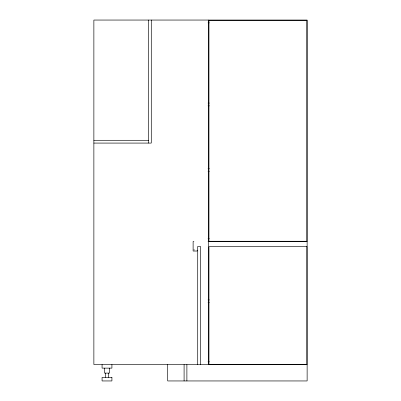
<?xml version="1.0" encoding="UTF-8"?>
<svg xmlns="http://www.w3.org/2000/svg" width="401" height="401" viewBox="0 0 401 401"><rect width="100%" height="100%" fill="white"/><g stroke="black" fill="none" stroke-linecap="round" stroke-linejoin="round"><path stroke-width="0.6" d="M208.039 22.837L209.292 22.837M208.039 103.057L209.292 103.057M208.039 105.844L209.292 105.844M93.869 140.295L148.495 140.295M93.869 143.082L151.287 143.082L151.287 20.05M208.039 168.676L209.292 168.676M208.039 171.463L209.292 171.463M208.039 238.72L209.292 238.72M193.939 241.512L193.117 241.512L193.117 251.026L197.217 251.026L197.217 250.204M208.039 241.512L307.131 241.512M208.039 299.913L209.292 299.913M208.039 302.7L209.292 302.7M208.039 361.757L209.292 361.757M307.131 364.544L93.869 364.544L93.869 20.05L307.131 20.05L307.131 380.95L167.693 380.95L167.693 364.544M194.35 250.094L193.964 249.597M208.7 20.05L208.7 364.544M200.5 364.544L200.5 246.435L197.713 246.435L197.713 364.544M186.886 364.544L186.886 380.95M184.094 364.544L184.094 380.95M148.495 20.05L148.495 143.082M111.914 364.544L111.914 368.123L102.075 368.123L102.075 364.544M109.453 368.123L109.453 373.105L104.536 373.105L104.536 368.123M108.596 373.105L108.596 377.371M105.393 373.105L105.393 377.371M306.885 20.296L208.946 20.296L208.946 241.267L306.885 241.267L306.885 20.296M306.885 246.68L208.946 246.68L208.946 364.298L306.885 364.298L306.885 246.68M111.914 377.371L102.075 377.371L102.075 380.95L111.914 380.95L111.914 377.371"/></g></svg>
